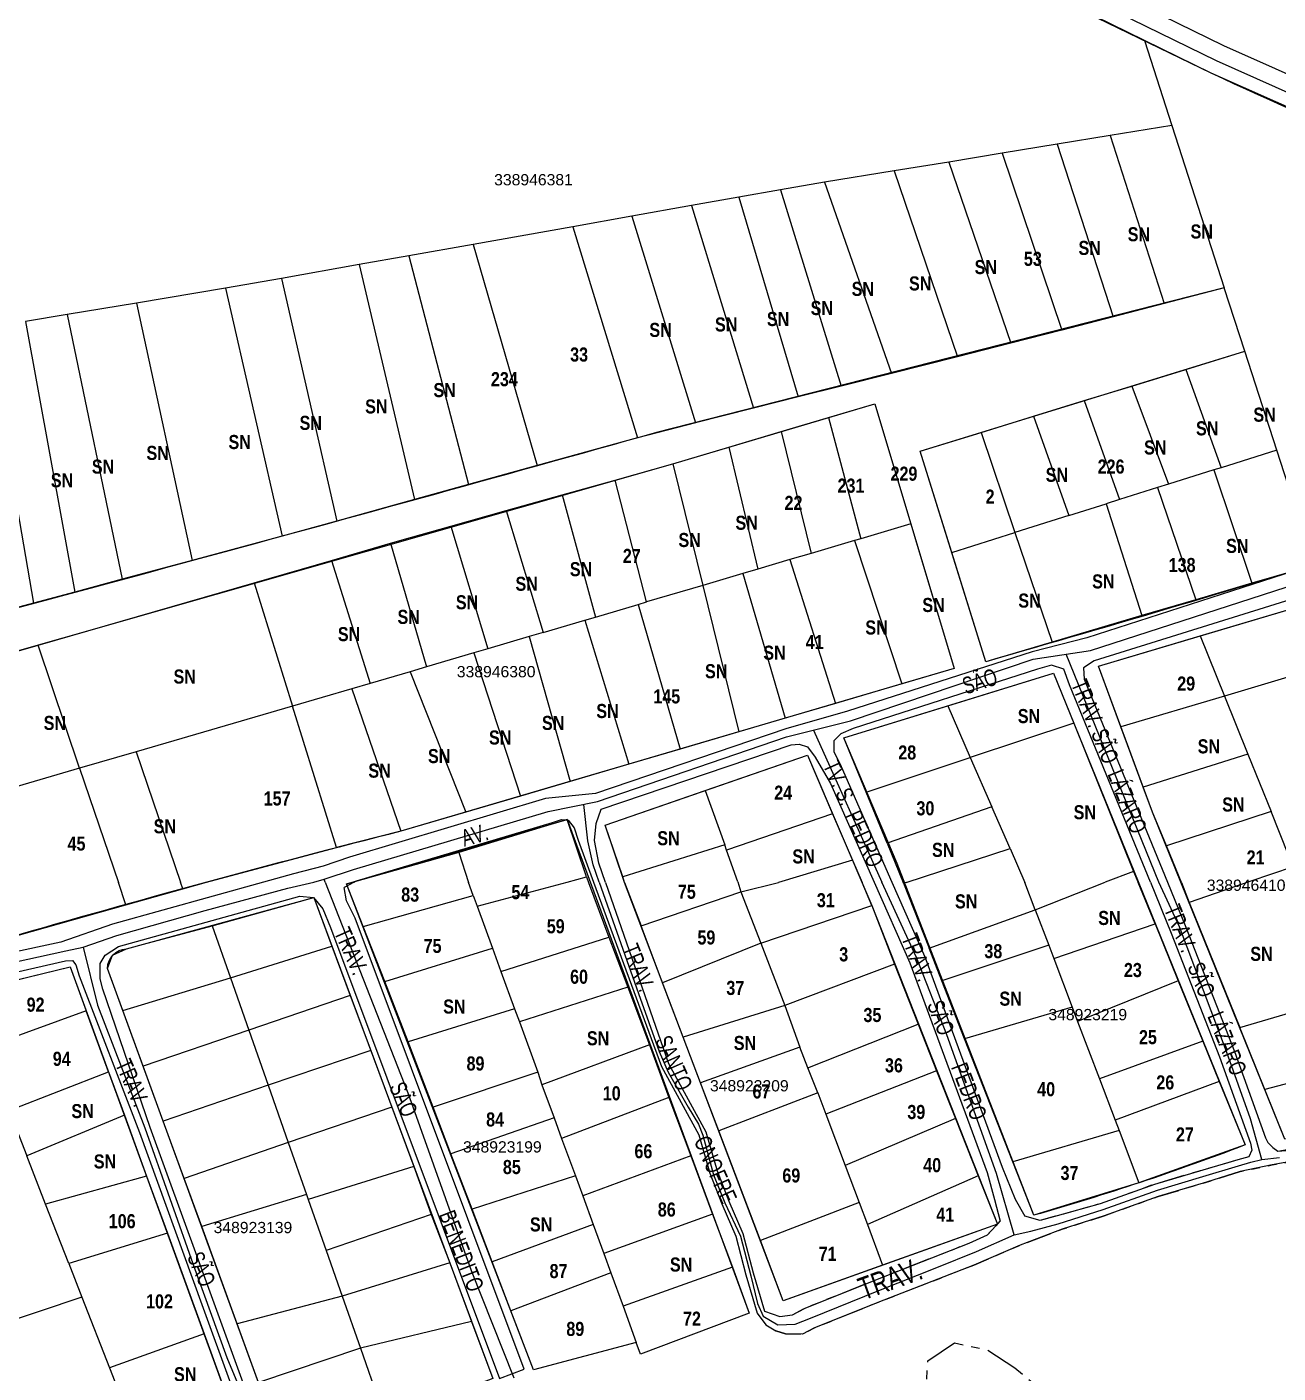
# Model space of a CAD drawing. Extents: x 211015 to 214226, y 4840231 to 4844926.
# Drawn here: x 213237.1 to 213459.5, y 4843265.5 to 4843504.7 of the extents above; entities that cross this region are included whole.
import ezdxf
from ezdxf.enums import TextEntityAlignment as Align

# ---------------------------------------------------------------- set-up
doc = ezdxf.new("R2010")
doc.units = 0
doc.header["$LTSCALE"] = 1.5
doc.header["$MEASUREMENT"] = 0
doc.linetypes.add('TRACO_13', pattern=[8, 5, -1, 1, -1])
doc.linetypes.add('TRACO_25', pattern=[8, 3, -1, 1, -1, 1, -1])
for name, color, linetype in [('CD-MALHA-LOTES', 40, 'CONTINUOUS'), ('CD_TXT_QUADRA', 7, 'CONTINUOUS'), ('OB-MINER-AREIA', 252, 'CONTINUOUS'), ('RU-QUADRAS', 6, 'CONTINUOUS'), ('SV-EIXO-ROD-ESTR', 7, 'CONTINUOUS'), ('SV-EIXO-RUA-N-PAV', 6, 'CONTINUOUS'), ('SV-EST-M-N-PAV', 20, 'CONTINUOUS'), ('SV-RUA-NAO-PAV-S-GUIA-C-GUIA', 7, 'CONTINUOUS'), ('SV-TXT-RUA-N-PAV-S-GUIA-C-GUIA', 7, 'CONTINUOUS'), ('Th_NmrPort', 7, 'CONTINUOUS')]:
    doc.layers.add(name, color=color, linetype=linetype)
doc.styles.add('ARIAL', font='ARIAL.TTF')
doc.styles.get("Standard").update_dxf_attribs({"font": 'swisscbo.ttf'})

msp = doc.modelspace()

# ---------------------------------------------------------------- linework, layer by layer
at = {"layer": 'CD-MALHA-LOTES'}
for p, q in [((213409.11, 4843515.27), (213435.7, 4843502.3)), ((213435.7, 4843502.3), (213447.5, 4843496.55)), ((213435.7, 4843502.3), (213440.59, 4843487.17)), ((213447.5, 4843496.55), (213475.75, 4843483.98)), ((213440.59, 4843487.17), (213429.61, 4843485.38)), ((213440.59, 4843487.17), (213449.91, 4843458.34)), ((213420.21, 4843483.84), (213410.41, 4843482.24)), ((213429.61, 4843485.38), (213420.21, 4843483.84)), ((213420.21, 4843483.84), (213430.14, 4843453.21)), ((213429.61, 4843485.38), (213439.24, 4843455.57)), ((213410.41, 4843482.24), (213400.92, 4843480.69)), ((213410.41, 4843482.24), (213421, 4843450.83)), ((213391.23, 4843479.11), (213378.83, 4843477.09)), ((213400.92, 4843480.69), (213391.23, 4843479.11)), ((213391.23, 4843479.11), (213402.5, 4843446.07)), ((213400.92, 4843480.69), (213411.97, 4843448.49)), ((213378.83, 4843477.09), (213371.03, 4843475.77)), ((213378.83, 4843477.09), (213390.78, 4843443.12)), ((213363.6, 4843474.45), (213355.19, 4843472.95)), ((213371.03, 4843475.77), (213363.6, 4843474.45)), ((213363.6, 4843474.45), (213374.17, 4843438.95)), ((213371.03, 4843475.77), (213381.8, 4843440.87)), ((213355.19, 4843472.95), (213344.58, 4843471.07)), ((213355.19, 4843472.95), (213366.24, 4843436.96)), ((213334.11, 4843469.2), (213316.42, 4843466.06)), ((213344.58, 4843471.07), (213334.11, 4843469.2)), ((213334.11, 4843469.2), (213345.63, 4843431.7)), ((213344.58, 4843471.07), (213355.93, 4843434.37)), ((213316.42, 4843466.06), (213304.96, 4843464.02)), ((213316.42, 4843466.06), (213327.77, 4843426.74)), ((213296.15, 4843462.46), (213282.35, 4843460)), ((213304.96, 4843464.02), (213296.15, 4843462.46)), ((213296.15, 4843462.46), (213305.95, 4843420.7)), ((213304.96, 4843464.02), (213315.55, 4843423.36)), ((213282.35, 4843460), (213272.38, 4843458.26)), ((213282.35, 4843460), (213292.16, 4843416.88)), ((213272.38, 4843458.26), (213256.53, 4843455.62)), ((213272.38, 4843458.26), (213282.46, 4843414.2)), ((213449.91, 4843458.34), (213439.24, 4843455.57)), ((213453.55, 4843447.07), (213449.91, 4843458.34)), ((213256.53, 4843455.62), (213244.23, 4843453.57)), ((213256.53, 4843455.62), (213266.44, 4843409.89)), ((213439.24, 4843455.57), (213430.14, 4843453.21)), ((213244.23, 4843453.57), (213236.84, 4843452.34)), ((213244.23, 4843453.57), (213254.02, 4843406.54)), ((213430.14, 4843453.21), (213421, 4843450.83)), ((213229.84, 4843451.17), (213238.24, 4843402.29)), ((213236.84, 4843452.34), (213245.59, 4843404.27)), ((213421, 4843450.83), (213411.97, 4843448.49)), ((213411.97, 4843448.49), (213402.5, 4843446.07)), ((213402.5, 4843446.07), (213390.78, 4843443.12)), ((213443.08, 4843443.85), (213453.55, 4843447.07)), ((213459.23, 4843429.5), (213453.55, 4843447.07)), ((213390.78, 4843443.12), (213381.8, 4843440.87)), ((213433.45, 4843440.88), (213443.08, 4843443.85)), ((213443.08, 4843443.85), (213449.32, 4843426.38)), ((213381.8, 4843440.87), (213374.17, 4843438.95)), ((213425.01, 4843438.29), (213433.45, 4843440.88)), ((213433.45, 4843440.88), (213439.97, 4843423.44)), ((213374.17, 4843438.95), (213366.24, 4843436.96)), ((213416.01, 4843435.52), (213425.01, 4843438.29)), ((213425.01, 4843438.29), (213431.3, 4843420.7)), ((213366.24, 4843436.96), (213355.93, 4843434.37)), ((213379.56, 4843435.3), (213387.77, 4843437.74)), ((213387.77, 4843437.74), (213394.18, 4843416.37)), ((213355.93, 4843434.37), (213345.63, 4843431.7)), ((213371.12, 4843432.79), (213379.56, 4843435.3)), ((213379.56, 4843435.3), (213385.33, 4843413.76)), ((213406.68, 4843432.65), (213416.01, 4843435.52)), ((213416.01, 4843435.52), (213422.27, 4843417.86)), ((213345.63, 4843431.7), (213327.77, 4843426.74)), ((213361.82, 4843430.02), (213371.12, 4843432.79)), ((213371.12, 4843432.79), (213376.48, 4843411.15)), ((213395.85, 4843429.32), (213406.68, 4843432.65)), ((213406.68, 4843432.65), (213412.69, 4843414.84)), ((213351.91, 4843427.07), (213361.82, 4843430.02)), ((213361.82, 4843430.02), (213367.01, 4843408.36)), ((213401.45, 4843411.3), (213395.85, 4843429.32)), ((213459.23, 4843429.5), (213449.32, 4843426.38)), ((213465.81, 4843409.14), (213459.23, 4843429.5)), ((213327.77, 4843426.74), (213315.55, 4843423.36)), ((213341.62, 4843424.18), (213351.91, 4843427.07)), ((213351.91, 4843427.07), (213357.22, 4843405.47)), ((213449.32, 4843426.38), (213448.07, 4843425.99)), ((213332.24, 4843421.54), (213341.62, 4843424.18)), ((213347.2, 4843402.51), (213341.62, 4843424.18)), ((213448.07, 4843425.99), (213439.97, 4843423.44)), ((213448.07, 4843425.99), (213454.8, 4843405.83)), ((213315.55, 4843423.36), (213305.95, 4843420.7)), ((213322.29, 4843418.75), (213332.24, 4843421.54)), ((213332.24, 4843421.54), (213338.15, 4843399.84)), ((213438.05, 4843422.83), (213431.3, 4843420.7)), ((213439.97, 4843423.44), (213438.05, 4843422.83)), ((213438.05, 4843422.83), (213444.83, 4843402.9)), ((213305.95, 4843420.7), (213292.16, 4843416.88)), ((213422.27, 4843417.86), (213428.89, 4843419.95)), ((213431.3, 4843420.7), (213428.89, 4843419.95)), ((213428.89, 4843419.95), (213435.26, 4843400.08)), ((213292.16, 4843416.88), (213282.46, 4843414.2)), ((213312.43, 4843415.98), (213322.29, 4843418.75)), ((213322.29, 4843418.75), (213328.82, 4843397.09)), ((213422.27, 4843417.86), (213412.69, 4843414.84)), ((213282.46, 4843414.2), (213266.44, 4843409.89)), ((213305.27, 4843413.97), (213312.43, 4843415.98)), ((213312.43, 4843415.98), (213319, 4843394.2)), ((213394.18, 4843416.37), (213385.33, 4843413.76)), ((213394.18, 4843416.37), (213401.88, 4843390.68)), ((213401.45, 4843411.3), (213412.69, 4843414.84)), ((213412.69, 4843414.84), (213419.3, 4843395.38)), ((213291.21, 4843409.9), (213301.71, 4843412.94)), ((213301.71, 4843412.94), (213305.27, 4843413.97)), ((213301.71, 4843412.94), (213308.12, 4843390.99)), ((213384.17, 4843413.42), (213376.48, 4843411.15)), ((213385.33, 4843413.76), (213384.17, 4843413.42)), ((213384.17, 4843413.42), (213392.57, 4843387.95)), ((213266.44, 4843409.89), (213254.02, 4843406.54)), ((213277.47, 4843405.93), (213291.21, 4843409.9)), ((213291.21, 4843409.9), (213298.11, 4843388.05)), ((213372.7, 4843410.04), (213367.01, 4843408.36)), ((213376.48, 4843411.15), (213372.7, 4843410.04)), ((213372.7, 4843410.04), (213380.77, 4843384.48)), ((213407.5, 4843391.9), (213401.45, 4843411.3)), ((213364.33, 4843407.57), (213357.22, 4843405.47)), ((213367.01, 4843408.36), (213364.33, 4843407.57)), ((213364.33, 4843407.57), (213371.83, 4843381.85)), ((213462.2, 4843408.01), (213454.8, 4843405.83)), ((213239.06, 4843394.83), (213277.47, 4843405.93)), ((213254.02, 4843406.54), (213245.59, 4843404.27)), ((213277.47, 4843405.93), (213284.29, 4843384.01)), ((213357.22, 4843405.47), (213347.2, 4843402.51)), ((213357.22, 4843405.47), (213363.61, 4843379.43)), ((213454.8, 4843405.83), (213444.83, 4843402.9)), ((213238.24, 4843402.29), (213229.51, 4843399.94)), ((213245.59, 4843404.27), (213238.24, 4843402.29)), ((213345.72, 4843402.08), (213347.2, 4843402.51)), ((213444.83, 4843402.9), (213435.26, 4843400.08)), ((213336.23, 4843399.28), (213338.15, 4843399.84)), ((213338.15, 4843399.84), (213345.72, 4843402.08)), ((213345.72, 4843402.08), (213353.18, 4843376.37)), ((213435.26, 4843400.08), (213419.3, 4843395.38)), ((213445.61, 4843396.49), (213464.19, 4843402.02)), ((213328.82, 4843397.09), (213336.23, 4843399.28)), ((213336.23, 4843399.28), (213344.04, 4843373.68)), ((213326.34, 4843396.36), (213319, 4843394.2)), ((213328.82, 4843397.09), (213326.34, 4843396.36)), ((213326.34, 4843396.36), (213333.66, 4843370.62)), ((213419.3, 4843395.38), (213407.5, 4843391.9)), ((213427.55, 4843391.12), (213445.61, 4843396.49)), ((213445.61, 4843396.49), (213449.93, 4843385.8)), ((213227.86, 4843391.66), (213239.06, 4843394.83)), ((213246.45, 4843372.96), (213239.06, 4843394.83)), ((213316.5, 4843393.46), (213308.12, 4843390.99)), ((213319, 4843394.2), (213316.5, 4843393.46)), ((213316.5, 4843393.46), (213324.79, 4843368.02)), ((213308.12, 4843390.99), (213305.18, 4843390.12)), ((213401.88, 4843390.68), (213392.57, 4843387.95)), ((213431.54, 4843380.32), (213427.55, 4843391.12)), ((213468.58, 4843391.37), (213449.93, 4843385.8)), ((213298.11, 4843388.05), (213294.83, 4843387.09)), ((213305.18, 4843390.12), (213298.11, 4843388.05)), ((213305.18, 4843390.12), (213315.11, 4843365.17)), ((213392.57, 4843387.95), (213380.77, 4843384.48)), ((213400.74, 4843384.06), (213419.57, 4843389.88)), ((213419.57, 4843389.88), (213423.16, 4843381)), ((213294.83, 4843387.09), (213284.29, 4843384.01)), ((213294.83, 4843387.09), (213303.55, 4843361.77)), ((213449.93, 4843385.8), (213431.54, 4843380.32)), ((213449.93, 4843385.8), (213454.11, 4843375.45)), ((213284.29, 4843384.01), (213256.51, 4843375.9)), ((213292.12, 4843358.87), (213284.29, 4843384.01)), ((213380.77, 4843384.48), (213371.83, 4843381.85)), ((213382.26, 4843378.36), (213400.74, 4843384.06)), ((213400.74, 4843384.06), (213404.75, 4843374.89)), ((213371.83, 4843381.85), (213363.61, 4843379.43)), ((213423.16, 4843381), (213404.75, 4843374.89)), ((213423.16, 4843381), (213433.75, 4843354.59)), ((213363.61, 4843379.43), (213353.18, 4843376.37)), ((213386.23, 4843368.73), (213382.26, 4843378.36)), ((213435.5, 4843369.6), (213431.54, 4843380.32)), ((213256.51, 4843375.9), (213246.45, 4843372.96)), ((213256.51, 4843375.9), (213264.38, 4843352.72)), ((213353.18, 4843376.37), (213344.04, 4843373.68)), ((213344.04, 4843373.68), (213333.66, 4843370.62)), ((213357.64, 4843369.02), (213375.8, 4843375.31)), ((213375.8, 4843375.31), (213380.25, 4843364.89)), ((213386.23, 4843368.73), (213404.75, 4843374.89)), ((213404.75, 4843374.89), (213408.58, 4843366.13)), ((213454.11, 4843375.45), (213435.5, 4843369.6)), ((213454.11, 4843375.45), (213458.21, 4843365.29)), ((213246.45, 4843372.96), (213235.33, 4843369.71)), ((213246.45, 4843372.96), (213253.35, 4843352.64)), ((213333.66, 4843370.62), (213324.79, 4843368.02)), ((213339.85, 4843362.86), (213357.64, 4843369.02)), ((213357.64, 4843369.02), (213361.1, 4843359.33)), ((213389.98, 4843359.63), (213386.23, 4843368.73)), ((213437.14, 4843365.16), (213435.5, 4843369.6)), ((213324.79, 4843368.02), (213315.11, 4843365.17)), ((213315.11, 4843365.17), (213303.55, 4843361.77)), ((213333.09, 4843363.86), (213313.82, 4843358.02)), ((213336.53, 4843353.69), (213333.09, 4843363.86)), ((213380.25, 4843364.89), (213361.43, 4843358.39)), ((213380.25, 4843364.89), (213383.83, 4843356.63)), ((213408.58, 4843366.13), (213389.98, 4843359.63)), ((213411.82, 4843358.73), (213408.58, 4843366.13)), ((213439.61, 4843359.18), (213437.14, 4843365.16)), ((213458.21, 4843365.29), (213439.61, 4843359.18)), ((213461.34, 4843357.52), (213458.21, 4843365.29)), ((213303.55, 4843361.77), (213292.12, 4843358.87)), ((213342.97, 4843353.66), (213339.85, 4843362.86)), ((213361.1, 4843359.33), (213342.97, 4843353.66)), ((213361.43, 4843358.39), (213361.1, 4843359.33)), ((213389.98, 4843359.63), (213392.84, 4843352.68)), ((213442.28, 4843352.68), (213439.61, 4843359.18)), ((213268.99, 4843352.7), (213292.12, 4843358.87)), ((213313.82, 4843358.02), (213294.89, 4843352.69)), ((213313.82, 4843358.02), (213315.56, 4843352.69)), ((213363.44, 4843352.77), (213361.43, 4843358.39)), ((213393.34, 4843352.69), (213411.82, 4843358.73)), ((213411.82, 4843358.73), (213414.46, 4843352.68)), ((213383.83, 4843356.63), (213370.66, 4843352.69)), ((213383.83, 4843356.63), (213385.55, 4843352.68)), ((213433.75, 4843354.59), (213428.71, 4843352.7)), ((213433.75, 4843354.59), (213434.61, 4843352.68)), ((213462.17, 4843355.47), (213454.44, 4843352.82)), ((213254.66, 4843348.7), (213253.35, 4843352.64)), ((213264.77, 4843351.54), (213264.38, 4843352.72)), ((213264.77, 4843351.54), (213268.99, 4843352.7)), ((213293.9, 4843352.42), (213294.89, 4843352.69)), ((213296.87, 4843344.86), (213293.9, 4843352.42)), ((213316.39, 4843350.38), (213315.56, 4843352.69)), ((213317.09, 4843348.45), (213333.13, 4843352.72)), ((213333.13, 4843352.72), (213336.53, 4843353.69)), ((213336.53, 4843353.69), (213336.92, 4843352.69)), ((213336.92, 4843352.69), (213340.52, 4843342.96)), ((213343.3, 4843352.69), (213342.97, 4843353.66)), ((213343.3, 4843352.69), (213346.23, 4843344.99)), ((213363.44, 4843352.77), (213363.99, 4843351)), ((213363.99, 4843351), (213370.66, 4843352.69)), ((213387.26, 4843348.55), (213385.55, 4843352.68)), ((213392.89, 4843352.55), (213392.84, 4843352.68)), ((213393.34, 4843352.69), (213392.89, 4843352.55)), ((213392.89, 4843352.55), (213397.43, 4843341)), ((213416.31, 4843347.81), (213414.46, 4843352.68)), ((213416.31, 4843347.81), (213428.71, 4843352.7)), ((213437.59, 4843345.34), (213434.61, 4843352.68)), ((213442.28, 4843352.68), (213443.67, 4843349.1)), ((213454.44, 4843352.82), (213443.67, 4843349.1)), ((213254.66, 4843348.7), (213264.77, 4843351.54)), ((213270, 4843344.96), (213288.06, 4843349.97)), ((213288.06, 4843349.97), (213291.26, 4843341.37)), ((213296.87, 4843344.86), (213316.39, 4843350.38)), ((213316.39, 4843350.38), (213317.09, 4843348.45)), ((213346.23, 4843344.99), (213363.99, 4843351)), ((213363.99, 4843351), (213367.51, 4843341.91)), ((213233.46, 4843342.73), (213254.66, 4843348.7)), ((213317.09, 4843348.45), (213319.81, 4843341.02)), ((213367.51, 4843341.91), (213387.26, 4843348.55)), ((213387.26, 4843348.55), (213391.3, 4843338.14)), ((213397.43, 4843341), (213416.31, 4843347.81)), ((213416.31, 4843347.81), (213418.69, 4843341.52)), ((213443.67, 4843349.1), (213452.68, 4843326.89)), ((213257.78, 4843341.71), (213270, 4843344.96)), ((213270, 4843344.96), (213273.25, 4843335.71)), ((213300.7, 4843335.07), (213296.87, 4843344.86)), ((213350.07, 4843334.85), (213346.23, 4843344.99)), ((213419.59, 4843339.15), (213437.59, 4843345.34)), ((213437.59, 4843345.34), (213441.73, 4843335.19)), ((213321.33, 4843336.86), (213340.52, 4843342.96)), ((213340.52, 4843342.96), (213343.88, 4843334.07)), ((213252.31, 4843339.72), (213254.78, 4843340.87)), ((213254.78, 4843340.87), (213257.78, 4843341.71)), ((213273.25, 4843335.71), (213291.26, 4843341.37)), ((213291.26, 4843341.37), (213294.54, 4843332.57)), ((213300.7, 4843335.07), (213319.81, 4843341.02)), ((213319.81, 4843341.02), (213321.33, 4843336.86)), ((213367.51, 4843341.91), (213350.07, 4843334.85)), ((213367.51, 4843341.91), (213371.78, 4843330.81)), ((213399.72, 4843335.16), (213397.43, 4843341)), ((213418.69, 4843341.52), (213399.72, 4843335.16)), ((213418.69, 4843341.52), (213419.59, 4843339.15)), ((213225.78, 4843333.04), (213244.79, 4843337.67)), ((213244.79, 4843337.67), (213247.63, 4843329.88)), ((213251.42, 4843337.39), (213252.31, 4843339.72)), ((213391.3, 4843338.14), (213371.78, 4843330.81)), ((213391.3, 4843338.14), (213395.51, 4843327.47)), ((213419.59, 4843339.15), (213422.88, 4843330.49)), ((213254.14, 4843329.92), (213251.42, 4843337.39)), ((213254.14, 4843329.92), (213273.25, 4843335.71)), ((213273.25, 4843335.71), (213276.51, 4843326.43)), ((213321.33, 4843336.86), (213323.75, 4843330.23)), ((213403.75, 4843324.88), (213399.72, 4843335.16)), ((213441.73, 4843335.19), (213423.83, 4843327.98)), ((213441.73, 4843335.19), (213446.1, 4843324.45)), ((213304.82, 4843324.36), (213300.7, 4843335.07)), ((213343.88, 4843334.07), (213324.61, 4843327.89)), ((213343.88, 4843334.07), (213347.72, 4843323.79)), ((213353.75, 4843325.16), (213350.07, 4843334.85)), ((213294.54, 4843332.57), (213276.51, 4843326.43)), ((213294.54, 4843332.57), (213298.18, 4843322.79)), ((213371.78, 4843330.81), (213353.75, 4843325.16)), ((213371.78, 4843330.81), (213374.45, 4843323.4)), ((213422.88, 4843330.49), (213403.75, 4843324.88)), ((213422.88, 4843330.49), (213423.83, 4843327.98)), ((213452.68, 4843326.89), (213471.53, 4843332.48)), ((213247.63, 4843329.88), (213229.59, 4843323.28)), ((213251.6, 4843319.02), (213247.63, 4843329.88)), ((213257.76, 4843320.01), (213254.14, 4843329.92)), ((213323.75, 4843330.23), (213304.82, 4843324.36)), ((213323.75, 4843330.23), (213324.61, 4843327.89)), ((213423.83, 4843327.98), (213427.74, 4843317.8)), ((213276.51, 4843326.43), (213257.76, 4843320.01)), ((213276.51, 4843326.43), (213279.96, 4843316.62)), ((213324.61, 4843327.89), (213327.87, 4843318.95)), ((213375.89, 4843319.72), (213395.51, 4843327.47)), ((213395.51, 4843327.47), (213398.78, 4843319.19)), ((213457.1, 4843315.9), (213452.68, 4843326.89)), ((213309.27, 4843312.72), (213304.82, 4843324.36)), ((213347.72, 4843323.79), (213328.61, 4843316.73)), ((213347.72, 4843323.79), (213351.2, 4843314.48)), ((213356.83, 4843317.06), (213353.75, 4843325.16)), ((213374.45, 4843323.4), (213356.83, 4843317.06)), ((213375.89, 4843319.72), (213374.45, 4843323.4)), ((213412.32, 4843303.04), (213403.75, 4843324.88)), ((213446.1, 4843324.45), (213427.74, 4843317.8)), ((213446.1, 4843324.45), (213449.01, 4843317.32)), ((213298.18, 4843322.79), (213279.96, 4843316.62)), ((213298.18, 4843322.79), (213301.93, 4843312.74)), ((213476.05, 4843320.84), (213457.1, 4843315.9)), ((213233.94, 4843312.12), (213251.6, 4843319.02)), ((213251.6, 4843319.02), (213254.4, 4843311.31)), ((213261.31, 4843310.27), (213257.76, 4843320.01)), ((213327.87, 4843318.95), (213309.27, 4843312.72)), ((213327.87, 4843318.95), (213328.61, 4843316.73)), ((213377.63, 4843315.31), (213375.89, 4843319.72)), ((213398.78, 4843319.19), (213379.09, 4843311.47)), ((213398.78, 4843319.19), (213402.12, 4843310.75)), ((213279.96, 4843316.62), (213261.31, 4843310.27)), ((213279.96, 4843316.62), (213283.53, 4843306.45)), ((213328.61, 4843316.73), (213330.82, 4843310.86)), ((213360.06, 4843308.56), (213356.83, 4843317.06)), ((213427.74, 4843317.8), (213430.5, 4843310.4)), ((213449.01, 4843317.32), (213430.5, 4843310.4)), ((213449.01, 4843317.32), (213453.61, 4843306.02)), ((213351.2, 4843314.48), (213332.11, 4843307.15)), ((213351.2, 4843314.48), (213355.08, 4843304.1)), ((213377.63, 4843315.31), (213360.06, 4843308.56)), ((213377.63, 4843315.31), (213379.09, 4843311.47)), ((213460.67, 4843307.04), (213457.1, 4843315.9)), ((213233.94, 4843312.12), (213237.08, 4843304.06)), ((213254.4, 4843311.31), (213237.08, 4843304.06)), ((213254.4, 4843311.31), (213258.35, 4843300.48)), ((213301.93, 4843312.74), (213283.53, 4843306.45)), ((213301.93, 4843312.74), (213305.85, 4843302.18)), ((213312.43, 4843304.46), (213309.27, 4843312.72)), ((213379.09, 4843311.47), (213382.53, 4843302.4)), ((213265.03, 4843300.06), (213261.31, 4843310.27)), ((213330.82, 4843310.86), (213312.43, 4843304.46)), ((213330.82, 4843310.86), (213332.11, 4843307.15)), ((213402.12, 4843310.75), (213382.53, 4843302.4)), ((213402.12, 4843310.75), (213406.16, 4843300.52)), ((213430.5, 4843310.4), (213431.2, 4843308.57)), ((213283.53, 4843306.45), (213265.03, 4843300.06)), ((213283.53, 4843306.45), (213286.78, 4843297.2)), ((213332.11, 4843307.15), (213334.58, 4843300.55)), ((213367.46, 4843289.05), (213360.06, 4843308.56)), ((213431.2, 4843308.57), (213412.32, 4843303.04)), ((213431.2, 4843308.57), (213434.72, 4843299.28)), ((213240.41, 4843295.52), (213237.08, 4843304.06)), ((213316.2, 4843294.59), (213312.43, 4843304.46)), ((213355.08, 4843304.1), (213335.89, 4843296.96)), ((213355.08, 4843304.1), (213358.96, 4843293.73)), ((213453.61, 4843306.02), (213434.72, 4843299.28)), ((213305.85, 4843302.18), (213287.09, 4843296.32)), ((213305.85, 4843302.18), (213308.95, 4843293.68)), ((213382.53, 4843302.4), (213385.03, 4843295.82)), ((213416.04, 4843293.52), (213412.32, 4843303.04)), ((213258.35, 4843300.48), (213240.41, 4843295.52)), ((213258.35, 4843300.48), (213262.05, 4843290.33)), ((213268.14, 4843291.53), (213265.03, 4843300.06)), ((213334.58, 4843300.55), (213316.2, 4843294.59)), ((213334.58, 4843300.55), (213335.89, 4843296.96)), ((213406.16, 4843300.52), (213386.49, 4843291.91)), ((213406.16, 4843300.52), (213409.57, 4843291.92)), ((213434.72, 4843299.28), (213416.04, 4843293.52)), ((213286.78, 4843297.2), (213268.14, 4843291.53)), ((213286.78, 4843297.2), (213287.09, 4843296.32)), ((213335.89, 4843296.96), (213337.74, 4843291.91)), ((213244.54, 4843284.93), (213240.41, 4843295.52)), ((213287.09, 4843296.32), (213290.27, 4843287.25)), ((213319.77, 4843285.26), (213316.2, 4843294.59)), ((213385.03, 4843295.82), (213367.46, 4843289.05)), ((213385.03, 4843295.82), (213386.49, 4843291.91)), ((213308.95, 4843293.68), (213290.27, 4843287.25)), ((213308.95, 4843293.68), (213312.22, 4843285.1)), ((213358.96, 4843293.73), (213339.63, 4843286.71)), ((213358.96, 4843293.73), (213362.48, 4843284.31)), ((213262.05, 4843290.33), (213244.54, 4843284.93)), ((213262.05, 4843290.33), (213268.58, 4843272.43)), ((213274.45, 4843274.23), (213268.14, 4843291.53)), ((213337.74, 4843291.91), (213319.77, 4843285.26)), ((213337.74, 4843291.91), (213339.63, 4843286.71)), ((213386.49, 4843291.91), (213389.13, 4843284.63)), ((213409.57, 4843291.92), (213389.13, 4843284.63)), ((213371.52, 4843278.35), (213367.46, 4843289.05)), ((213244.54, 4843284.93), (213246.86, 4843278.98)), ((213290.27, 4843287.25), (213293.12, 4843279.15)), ((213312.22, 4843285.1), (213293.12, 4843279.15)), ((213312.22, 4843285.1), (213316.12, 4843274.65)), ((213323.1, 4843276.55), (213319.77, 4843285.26)), ((213339.63, 4843286.71), (213340.88, 4843283.3)), ((213340.88, 4843283.3), (213323.1, 4843276.55)), ((213340.88, 4843283.3), (213343.03, 4843277.4)), ((213362.48, 4843284.31), (213343.03, 4843277.4)), ((213362.48, 4843284.31), (213365.45, 4843276.11)), ((213389.13, 4843284.63), (213371.52, 4843278.35)), ((213246.86, 4843278.98), (213227.53, 4843272.5)), ((213246.86, 4843278.98), (213251.77, 4843266.41)), ((213293.12, 4843279.15), (213274.45, 4843274.23)), ((213293.12, 4843279.15), (213296.36, 4843269.91)), ((213327.1, 4843266.06), (213323.1, 4843276.55)), ((213343.03, 4843277.4), (213345.39, 4843270.92)), ((213365.45, 4843276.11), (213346.16, 4843268.82)), ((213278.24, 4843263.83), (213274.45, 4843274.23)), ((213316.12, 4843274.65), (213296.36, 4843269.91)), ((213316.12, 4843274.65), (213319.89, 4843264.52)), ((213268.58, 4843272.43), (213251.77, 4843266.41)), ((213268.58, 4843272.43), (213271.97, 4843263.13)), ((213345.39, 4843270.92), (213327.1, 4843266.06)), ((213346.16, 4843268.82), (213345.39, 4843270.92)), ((213296.36, 4843269.91), (213278.24, 4843263.83)), ((213296.36, 4843269.91), (213300.05, 4843259.43)), ((213251.77, 4843266.41), (213255.42, 4843257.07))]:
    msp.add_line(p, q, dxfattribs=at)
at = {"layer": 'OB-MINER-AREIA', "linetype": 'TRACO_13', "flags": 128}
msp.add_lwpolyline([(213415.04, 4843240.44), (213412.8, 4843240.47), (213411.08, 4843240.6), (213406.2, 4843243.26), (213402.61, 4843247.93), (213400.52, 4843252.49), (213398.72, 4843257.51), (213397.53, 4843260.49), (213396.89, 4843262.51), (213397.21, 4843267.63), (213401.95, 4843270.84), (213407.76, 4843269.63), (213412.67, 4843266.42), (213416.81, 4843263.03), (213418.46, 4843260.98), (213419.73, 4843258.19), (213420.17, 4843252.15), (213421.29, 4843245), (213420.51, 4843241.95)], dxfattribs=at)
at = {"layer": 'RU-QUADRAS', "color": 6, "linetype": 'Continuous'}
for points in [[(213164.85, 4843571.26), (213196.4, 4843567.53), (213298.45, 4843553.54), (213311.06, 4843550.85), (213359.54, 4843536.69), (213377.72, 4843530.34), (213447.5, 4843496.55, 0.02118), (213515.56, 4843468.25), (213527.03, 4843462.44), (213541.17, 4843454.13, -0.054871), (213548.78, 4843442.06), (213548.57, 4843438.41, -0.235748), (213544.53, 4843434.12, -0.010344), (213407.5, 4843391.9), (213395.85, 4843429.32), (213453.55, 4843447.07), (213449.91, 4843458.34), (213348.96, 4843432.62, -0.004503), (213179.56, 4843386.68, -0.00576), (213170.19, 4843508.63)], [(213216.24, 4843388.37), (213351.91, 4843427.07), (213387.77, 4843437.74), (213401.88, 4843390.68), (213303.55, 4843361.77, 0.008459), (213233.46, 4843342.73)], [(213382.26, 4843378.36), (213419.57, 4843389.88), (213453.61, 4843306.02, -0.021814), (213416.04, 4843293.52), (213391.77, 4843356.06)], [(213251.42, 4843337.39, -0.40533), (213254.78, 4843340.87), (213288.06, 4843349.97), (213319.89, 4843264.52), (213300.82, 4843257.23), (213312.06, 4843225.22), (213300.35, 4843203.2)], [(213163.47, 4843309.7), (213164.61, 4843313.92), (213198.59, 4843325.03), (213237.05, 4843233.36), (213242.28, 4843235.43), (213208.32, 4843320.81), (213207.96, 4843323.95, -0.271543), (213212.14, 4843329.71), (213244.79, 4843337.67), (213293.79, 4843203.29), (213278.96, 4843196.82), (213277.57, 4843200.36), (213221.43, 4843178.23)]]:
    msp.add_lwpolyline(points, format="xyb", close=True, dxfattribs=at)
for points in [[(213427.55, 4843391.12), (213464.19, 4843402.02), (213498.98, 4843316.71), (213460.67, 4843307.04), (213437.14, 4843365.16)], [(213339.85, 4843362.86), (213375.8, 4843375.31), (213387.26, 4843348.55), (213409.57, 4843291.92), (213371.52, 4843278.35), (213343.3, 4843352.69)], [(213293.9, 4843352.42), (213333.09, 4843363.86), (213365.45, 4843276.11), (213346.16, 4843268.82), (213345.39, 4843270.92), (213327.1, 4843266.06)]]:
    msp.add_lwpolyline(points, close=True, dxfattribs=at)
at = {"layer": 'SV-EIXO-ROD-ESTR', "flags": 128}
msp.add_lwpolyline([(213370.53, 4843274.04), (213373.61, 4843274.18), (213376.38, 4843275.26), (213388.51, 4843280.14), (213398.83, 4843284.26), (213405.88, 4843287.08), (213412.57, 4843290.07), (213415.53, 4843290.72), (213420.36, 4843292.02), (213428.37, 4843294.58), (213438.02, 4843297.98), (213446.07, 4843300.39), (213452.44, 4843302.32), (213454.63, 4843302.95), (213456.55, 4843303.41), (213459.71, 4843303.8)], dxfattribs=at)
at = {"layer": 'SV-EIXO-RUA-N-PAV', "flags": 128}
for points in [[(213624.04, 4843352.72), (213619.55, 4843367.11), (213609.38, 4843399.09), (213608.03, 4843404.65), (213605.66, 4843409.18), (213603.08, 4843414.12), (213600.09, 4843417.68), (213596.45, 4843422.25), (213593.4, 4843425.29), (213568.12, 4843440.88), (213542.8, 4843455.84), (213537.86, 4843459.09), (213528.13, 4843464.49), (213516.51, 4843470.38), (213502.74, 4843475.68), (213476.66, 4843486.13), (213448.49, 4843498.66), (213416.01, 4843514.63)], [(213288.09, 4843352.72), (213289.93, 4843353.25), (213295.1, 4843354.95), (213329.71, 4843365.29), (213338.48, 4843367.03), (213372.1, 4843378.55), (213383.44, 4843381.38), (213415.92, 4843392.34), (213426.1, 4843393.87), (213462.91, 4843405.79), (213507.61, 4843419.74), (213545.48, 4843431.98), (213564.59, 4843442.96)], [(213438.27, 4843352.72), (213421.81, 4843393.23)], [(213376.91, 4843379.75), (213389.06, 4843352.72)], [(213338.8, 4843352.72), (213337.75, 4843355.82), (213336.76, 4843360.07), (213336.04, 4843366.54)], [(213232.4, 4843337.99), (213243.99, 4843340.52), (213247.09, 4843341.17), (213253.07, 4843343.22), (213268.76, 4843347.69), (213283.45, 4843351.66), (213288.09, 4843352.72)], [(213290.1, 4843352.72), (213289.93, 4843353.25)], [(213290.1, 4843352.72), (213304.78, 4843315.3), (213316.04, 4843283.69), (213323.62, 4843264.63)], [(213338.8, 4843352.72), (213345.79, 4843332.93), (213349.46, 4843322.64), (213351.08, 4843318.97), (213354.59, 4843312.73), (213356.43, 4843309.7), (213357.19, 4843307.76), (213359.13, 4843300.74), (213361.1, 4843295.74), (213363.91, 4843289.8), (213365.75, 4843282.76), (213366.94, 4843277.84), (213367.92, 4843275.6), (213370.53, 4843274.04)], [(213412.57, 4843290.07), (213409.44, 4843300.97), (213400.58, 4843325.57), (213395.17, 4843339.36), (213389.06, 4843352.72)], [(213456.55, 4843303.41), (213454.55, 4843310.65), (213450.29, 4843322.62), (213441.92, 4843344.77), (213438.27, 4843352.72)], [(213247.09, 4843341.17), (213249.61, 4843330.88), (213258.04, 4843309.06), (213266.93, 4843283.92), (213272.62, 4843268.23), (213279.29, 4843252.11), (213297.56, 4843205.37)]]:
    msp.add_lwpolyline(points, dxfattribs=at)
at = {"layer": 'SV-EST-M-N-PAV', "linetype": 'TRACO_25', "flags": 128}
for points in [[(213457.63, 4843306.45), (213458.52, 4843305.56), (213459.43, 4843304.93), (213466.88, 4843305.59), (213476.4, 4843306.93), (213482.92, 4843307.42), (213490.87, 4843308.16), (213497.15, 4843309.6), (213501.37, 4843310.65), (213502.92, 4843311.02), (213508.59, 4843312.93), (213513.98, 4843315.07), (213515.43, 4843315.76), (213520.2, 4843317.96), (213527.69, 4843321.73), (213535.6, 4843325.55), (213542.36, 4843329.37)], [(213370.17, 4843272.97), (213371.89, 4843272.43), (213374.95, 4843272.41), (213377.04, 4843273.52), (213389.37, 4843278.46), (213405.36, 4843284.67), (213413.6, 4843288.19), (213421.09, 4843291.03), (213428.54, 4843293.43), (213438.16, 4843296.88), (213446.72, 4843299.39), (213452.7, 4843301.28), (213458.43, 4843302.47), (213467.67, 4843304.13), (213476.56, 4843305.13), (213483.04, 4843305.17), (213491.23, 4843305.94), (213497.66, 4843307.42), (213503.54, 4843308.86), (213509.36, 4843310.82), (213514.87, 4843313.01), (213521.18, 4843315.94), (213528.68, 4843319.72), (213536.64, 4843323.56), (213543.47, 4843327.41)], [(213454.26, 4843303.92), (213452.34, 4843303.4), (213446.06, 4843301.54), (213437.47, 4843299.02), (213427.85, 4843295.57), (213420.21, 4843293.43), (213417.16, 4843292.62), (213414.48, 4843293.34)], [(213370.88, 4843275.55), (213373.13, 4843275.83), (213375.4, 4843277.04), (213387.94, 4843282.07), (213404.55, 4843288.56), (213407.84, 4843290.04), (213410.08, 4843292.5)]]:
    msp.add_lwpolyline(points, dxfattribs=at)
at = {"layer": 'SV-RUA-NAO-PAV-S-GUIA-C-GUIA', "flags": 128}
for points in [[(213277.72, 4843561.83), (213299.38, 4843558.8), (213312.36, 4843556.03), (213324.64, 4843552.48), (213361.18, 4843541.77), (213379.81, 4843535.26), (213395.17, 4843527.5), (213417.3, 4843517.35), (213449.76, 4843501.38), (213477.83, 4843488.9), (213503.84, 4843478.48), (213517.73, 4843473.13), (213529.54, 4843467.15), (213538.14, 4843463.11), (213545.77, 4843459.84), (213557.75, 4843453.4), (213566.92, 4843447.85)], [(213415.01, 4843512.53), (213447.5, 4843496.55), (213475.75, 4843483.98)], [(213462.2, 4843408.01), (213425.46, 4843396.12), (213415.73, 4843393.68), (213382.96, 4843383.1), (213371.96, 4843379.95), (213338.16, 4843368.48), (213329.26, 4843367.58), (213294.39, 4843357.17), (213289.72, 4843355.56), (213284.48, 4843354.21), (213279.11, 4843352.72)], [(213485.62, 4843352.68), (213484.05, 4843356.66), (213481.83, 4843362.14), (213477, 4843373.91), (213472.55, 4843384.73), (213468.6, 4843394.16), (213465.94, 4843400.81), (213465.03, 4843402.59), (213464.2, 4843403.23), (213463.45, 4843403.5), (213426.77, 4843392.05), (213424.85, 4843390.82), (213424.97, 4843388.82), (213439.8, 4843352.72)], [(213436.78, 4843352.72), (213422.39, 4843387.76), (213421.38, 4843390.58), (213419.18, 4843391.3), (213416.73, 4843390.59), (213383.96, 4843380.01), (213381.73, 4843379.08), (213380.53, 4843377.85), (213380.49, 4843375.93), (213381.78, 4843373.26), (213390.82, 4843352.72)], [(213339.91, 4843352.69), (213338.73, 4843356.1), (213337.94, 4843360.12), (213338.28, 4843363.14), (213339.12, 4843365.67), (213372.91, 4843377.13), (213374.36, 4843377.26), (213375.81, 4843376.79), (213377.2, 4843374.94), (213379.91, 4843370.28), (213387.69, 4843352.72)], [(213295.25, 4843352.72), (213295.65, 4843352.93), (213330.52, 4843363.35), (213332.12, 4843363.84), (213333.31, 4843363.76), (213334.35, 4843362.4), (213335.04, 4843360.16), (213337.78, 4843352.72)], [(213279.11, 4843352.72), (213252.28, 4843345.27), (213243.08, 4843342.08), (213233.45, 4843339.96)], [(213295.25, 4843352.72), (213293.46, 4843351.78)], [(213337.78, 4843352.72), (213349.85, 4843319.95), (213356.49, 4843307.85), (213358.47, 4843300.98), (213360.59, 4843295.54), (213363.06, 4843289.82), (213364.88, 4843282.93), (213366.88, 4843276.11), (213368.39, 4843274.04), (213370.17, 4843272.97)], [(213339.91, 4843352.69), (213351.09, 4843320.51), (213357.75, 4843308.36), (213359.75, 4843301.41), (213361.84, 4843296.05), (213364.34, 4843290.27), (213366.19, 4843283.29), (213368.18, 4843276.5), (213370.88, 4843275.55)], [(213387.69, 4843352.72), (213394.02, 4843338.41), (213407.78, 4843301.11), (213409.07, 4843296.32), (213410.08, 4843292.5)], [(213390.82, 4843352.72), (213396.65, 4843339.47), (213410.44, 4843302.1), (213412.75, 4843296.41), (213414.48, 4843293.34)], [(213436.78, 4843352.72), (213440.49, 4843343.68), (213449.07, 4843321.67), (213454.57, 4843306.36), (213454.82, 4843305.09), (213454.26, 4843303.92)], [(213439.8, 4843352.72), (213443.09, 4843344.72), (213451.69, 4843322.65), (213457.2, 4843307.31), (213457.63, 4843306.45)], [(213275.49, 4843263.73), (213270.59, 4843277.25), (213259.01, 4843309.12), (213250.58, 4843333.72), (213250.08, 4843335.56), (213250.12, 4843338.26), (213251.01, 4843339.76), (213253.38, 4843341.3), (213285.58, 4843350.23), (213288.01, 4843349.98), (213289.67, 4843347.99), (213291.03, 4843344.68), (213321.06, 4843264.52), (213325.44, 4843266.16), (213295.41, 4843346.34), (213293.87, 4843349.41), (213293.46, 4843351.78)], [(213229.94, 4843261.72), (213223.78, 4843276.76), (213207.5, 4843319.02), (213205.01, 4843323.3), (213204.78, 4843324.9), (213204.85, 4843326.69), (213205.77, 4843328), (213206.96, 4843329.27), (213208.88, 4843330.43), (213211.93, 4843331.44), (213243.96, 4843338.77), (213245.21, 4843338.82), (213245.77, 4843338.05), (213246.37, 4843336.08), (213257.06, 4843308.23), (213268.18, 4843277.67), (213273.32, 4843263.5)], [(213457.63, 4843306.45), (213458.52, 4843305.56), (213459.43, 4843304.93), (213467.35, 4843306.35), (213476.42, 4843307.37), (213482.92, 4843307.42), (213490.87, 4843308.16), (213497.15, 4843309.6), (213501.37, 4843310.65)], [(213467.67, 4843304.13), (213458.43, 4843302.47), (213452.7, 4843301.28), (213446.72, 4843299.39), (213438.16, 4843296.88), (213428.54, 4843293.43), (213421.09, 4843291.03), (213413.6, 4843288.19), (213405.36, 4843284.67), (213389.37, 4843278.46), (213377.04, 4843273.52), (213374.95, 4843272.41), (213371.89, 4843272.43), (213370.17, 4843272.97)], [(213454.26, 4843303.92), (213452.34, 4843303.4), (213446.06, 4843301.54), (213437.47, 4843299.02), (213427.85, 4843295.57), (213420.21, 4843293.43), (213417.16, 4843292.62), (213414.48, 4843293.34)], [(213370.88, 4843275.55), (213373.13, 4843275.83), (213375.4, 4843277.04), (213387.94, 4843282.07), (213404.55, 4843288.56), (213407.84, 4843290.04), (213410.08, 4843292.5)]]:
    msp.add_lwpolyline(points, dxfattribs=at)

# ---------------------------------------------------------------- texts
at = {"layer": 'CD_TXT_QUADRA', "color": 7, "linetype": 'Continuous', "style": 'ARIAL'}
for s, p in [('338946381', (213320.13, 4843476.55)), ('338946380', (213313.49, 4843389.13)), ('338946410', (213446.8, 4843351.18)), ('348923219', (213418.64, 4843328.19)), ('348923209', (213358.49, 4843315.54)), ('348923199', (213314.59, 4843304.68)), ('348923139', (213270.26, 4843290.35))]:
    msp.add_text(s, height=2, dxfattribs=at).set_placement(p)
at = {"layer": 'SV-TXT-RUA-N-PAV-S-GUIA-C-GUIA', "style": 'ARIAL', "width": 0.7}
for s, height, rotation, p in [('SÃO', 3, 18, (213403.97, 4843386.05)), ('TRAV. SÃO  LÁZARO', 3, 292, (213422.62, 4843387.96)), ('TV. S.  PEDRO', 3, 294, (213378.51, 4843373.52)), ('AV.', 3, 16, (213314.81, 4843359)), ('TRAV.   SÃO    LÁZARO', 3, 292, (213439.14, 4843347.97)), ('TRAV.', 3, 294, (213291.61, 4843343.82)), ('TRAV.     SÃO       PEDRO', 3, 291, (213392.46, 4843342.85)), ('TRAV. ', 3, 292, (213342.81, 4843340.98)), ('SANTO', 3, 294, (213348.66, 4843324.59)), ('TRAV.', 3, 294, (213252.7, 4843320.41)), ('SÃO', 3, 294, (213301.4, 4843316.34)), ('ONOFRE', 3, 294, (213355.56, 4843306.78)), ('BENEDITO', 3, 291, (213310.25, 4843293.65)), ('SÃO', 3, 294, (213265.48, 4843286.17)), ('TRAV. ', 4, 20, (213385.8, 4843278.4))]:
    msp.add_text(s, height=height, rotation=rotation, dxfattribs=at).set_placement(p)
at = {"layer": 'Th_NmrPort', "color": 1}
for s, p in [('SN', (213432.74, 4843467.86)), ('SN', (213443.91, 4843468.35)), ('53', (213414.28, 4843463.49)), ('SN', (213423.99, 4843465.43)), ('SN', (213405.53, 4843462.03)), ('SN', (213393.87, 4843459.12)), ('SN', (213383.67, 4843458.15)), ('SN', (213376.38, 4843454.75)), ('SN', (213359.38, 4843451.83)), ('SN', (213368.61, 4843452.8)), ('SN', (213347.72, 4843450.86)), ('33', (213333.63, 4843446.49)), ('234', (213319.55, 4843442.11)), ('SN', (213309.34, 4843440.17)), ('SN', (213297.2, 4843437.26)), ('SN', (213285.54, 4843434.34)), ('SN', (213455.08, 4843435.8)), ('SN', (213444.88, 4843433.37)), ('SN', (213272.91, 4843430.94)), ('SN', (213435.65, 4843429.97)), ('SN', (213258.33, 4843429)), ('SN', (213248.62, 4843426.57)), ('229', (213390.58, 4843425.31)), ('SN', (213418.16, 4843425.11)), ('226', (213427.39, 4843426.57)), ('SN', (213241.33, 4843424.14)), ('231', (213381.16, 4843423.19)), ('22', (213371.74, 4843420.12)), ('2', (213407.48, 4843421.23)), ('SN', (213363.02, 4843416.59)), ('SN', (213352.89, 4843413.53)), ('27', (213343, 4843410.7)), ('SN', (213450.23, 4843412.48)), ('SN', (213333.58, 4843408.34)), ('138', (213440.02, 4843409.08)), ('SN', (213323.92, 4843405.75)), ('SN', (213426.42, 4843406.17)), ('SN', (213313.32, 4843402.46)), ('SN', (213396.24, 4843401.98)), ('SN', (213413.3, 4843402.76)), ('SN', (213302.95, 4843399.86)), ('SN', (213292.35, 4843396.8)), ('SN', (213386.11, 4843397.98)), ('41', (213375.51, 4843395.39)), ('SN', (213367.97, 4843393.5)), ('SN', (213263.14, 4843389.26)), ('SN', (213357.61, 4843390.21)), ('29', (213441.54, 4843388.02)), ('145', (213348.42, 4843385.73)), ('SN', (213338.29, 4843383.14)), ('SN', (213413.2, 4843382.24)), ('SN', (213240.06, 4843381.02)), ('SN', (213328.63, 4843381.02)), ('SN', (213319.21, 4843378.43)), ('SN', (213308.37, 4843375.13)), ('28', (213391.96, 4843375.77)), ('SN', (213445.18, 4843376.86)), ('SN', (213297.77, 4843372.54)), ('157', (213279.16, 4843367.59)), ('24', (213369.91, 4843368.62)), ('30', (213395.19, 4843365.85)), ('SN', (213423.13, 4843365.15)), ('SN', (213449.53, 4843366.52)), ('SN', (213259.61, 4843362.65)), ('SN', (213349.13, 4843360.53)), ('45', (213244.3, 4843359.58)), ('SN', (213397.96, 4843358.46)), ('SN', (213373.14, 4843357.3)), ('21', (213453.88, 4843357.12)), ('54', (213323.19, 4843350.95)), ('75', (213352.78, 4843351.01)), ('83', (213303.61, 4843350.51)), ('31', (213377.48, 4843349.52)), ('SN', (213402.04, 4843349.31)), ('SN', (213427.5, 4843346.36)), ('59', (213329.48, 4843344.88)), ('75', (213307.59, 4843341.39)), ('59', (213356.26, 4843342.89)), ('3', (213381.46, 4843339.9)), ('38', (213407.26, 4843340.46)), ('SN', (213454.53, 4843339.98)), ('23', (213432.06, 4843337.11)), ('60', (213333.62, 4843335.92)), ('37', (213361.4, 4843333.93)), ('SN', (213409.94, 4843332.02)), ('92', (213237.03, 4843330.95)), ('SN', (213311.07, 4843330.62)), ('35', (213385.77, 4843329.12)), ('SN', (213336.61, 4843324.98)), ('25', (213434.74, 4843325.18)), ('SN', (213362.72, 4843324.15)), ('94', (213241.68, 4843321.33)), ('89', (213315.22, 4843320.5)), ('36', (213389.59, 4843320.17)), ('26', (213437.82, 4843317.14)), ('10', (213339.43, 4843315.2)), ('67', (213366.04, 4843315.53)), ('40', (213416.65, 4843315.93)), ('SN', (213244.99, 4843312.04)), ('84', (213318.7, 4843310.55)), ('39', (213393.57, 4843311.88)), ('27', (213441.31, 4843307.89)), ('SN', (213248.97, 4843303.09)), ('66', (213345.06, 4843304.91)), ('85', (213321.68, 4843302.1)), ('69', (213371.35, 4843300.6)), ('40', (213396.39, 4843302.43)), ('37', (213420.8, 4843301.05)), ('86', (213349.21, 4843294.55)), ('41', (213398.71, 4843293.64)), ('106', (213251.62, 4843292.48)), ('SN', (213326.49, 4843291.9)), ('71', (213377.81, 4843286.67)), ('SN', (213351.37, 4843284.77)), ('87', (213329.98, 4843283.61)), ('102', (213258.26, 4843278.22)), ('72', (213353.69, 4843275.15)), ('89', (213332.96, 4843273.33)), ('SN', (213263.23, 4843265.28))]:
    msp.add_text(s, height=2.5, dxfattribs=at).set_placement(p, align=Align.MIDDLE_LEFT)

doc.saveas('drawing.dxf')
